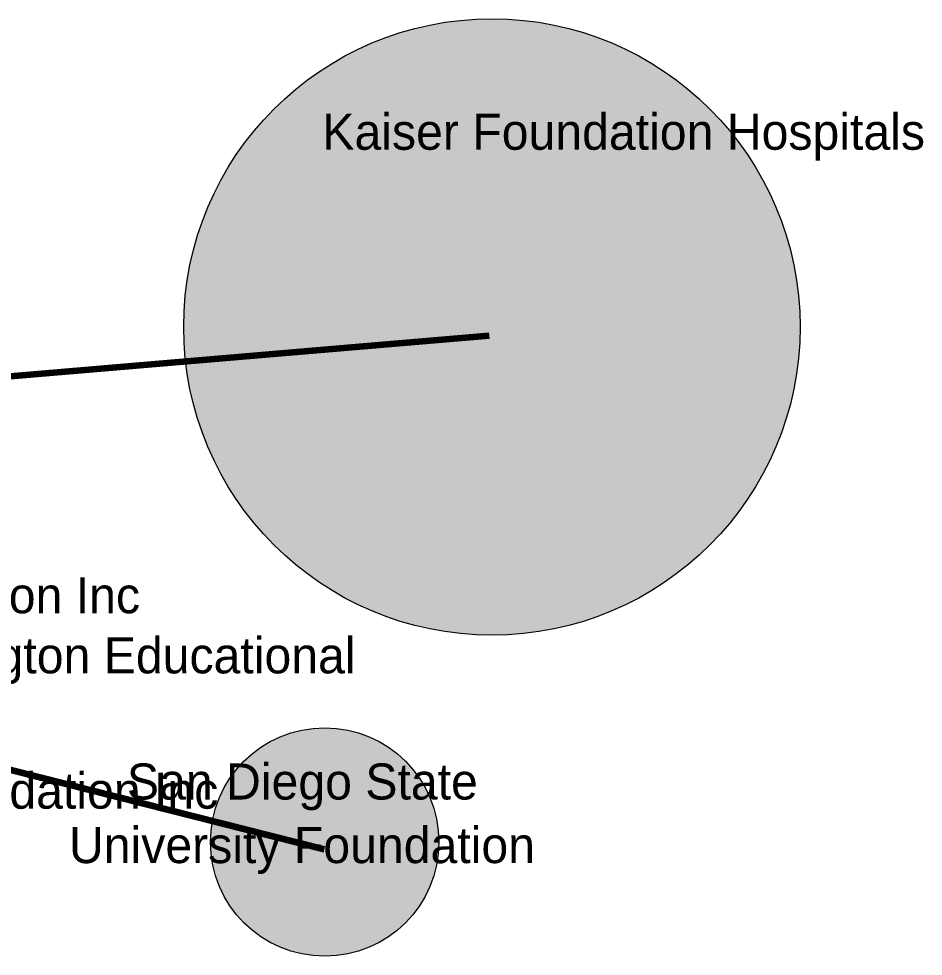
# Model space of a CAD drawing. Header units: millimetres. Extents: x -17.3 to 32.9, y -10.4 to 22.9.
# Drawn here: x 27.18 to 32.87, y -0.2 to 5.7 of the extents above; entities that cross this region are included whole.
import ezdxf

# ---------------------------------------------------------------- set-up
doc = ezdxf.new("R2010")
doc.units = ezdxf.units.MM
doc.header["$MEASUREMENT"] = 0
for name, color, linetype, true_color in [('links', 7, 'Continuous', 0x000000), ('node border', 7, 'Continuous', 0x000000), ('other_nodefills', 7, 'Continuous', 0x000000), ('text', 7, 'Continuous', 0x000000)]:
    doc.layers.add(name, color=color, linetype=linetype, true_color=true_color)

msp = doc.modelspace()

# ---------------------------------------------------------------- hatches: boundary and pattern name
at = {"layer": 'other_nodefills', "true_color": 0xb2b2b2}
for points in [[(32.0945, 3.758), (32.0939, 3.808), (32.092, 3.8577), (32.0889, 3.9071), (32.0845, 3.9562), (32.079, 4.0049), (32.0722, 4.0532), (32.0643, 4.1011), (32.0552, 4.1487), (32.0449, 4.1958), (32.0335, 4.2425), (32.021, 4.2887), (32.0074, 4.3345), (31.9927, 4.3798), (31.9769, 4.4246), (31.9601, 4.4689), (31.9422, 4.5127), (31.9233, 4.5559), (31.9034, 4.5986), (31.8825, 4.6407), (31.8606, 4.6822), (31.8377, 4.7231), (31.8139, 4.7634), (31.7892, 4.8031), (31.7635, 4.8421), (31.7369, 4.8805), (31.7095, 4.9182), (31.6811, 4.9551), (31.6519, 4.9914), (31.6218, 5.027), (31.591, 5.0618), (31.5593, 5.0959), (31.5268, 5.1292), (31.4935, 5.1617), (31.4594, 5.1934), (31.4246, 5.2243), (31.3891, 5.2544), (31.3528, 5.2836), (31.3158, 5.312), (31.2781, 5.3395), (31.2398, 5.3661), (31.2007, 5.3918), (31.1611, 5.4166), (31.1208, 5.4404), (31.0799, 5.4633), (31.0383, 5.4852), (30.9962, 5.5062), (30.9535, 5.5261), (30.9103, 5.545), (30.8665, 5.5629), (30.8222, 5.5798), (30.7774, 5.5956), (30.732, 5.6103), (30.6862, 5.6239), (30.64, 5.6364), (30.5933, 5.6478), (30.5461, 5.6581), (30.4985, 5.6672), (30.4505, 5.6752), (30.4022, 5.6819), (30.3534, 5.6875), (30.3043, 5.6919), (30.2548, 5.695), (30.2051, 5.6969), (30.155, 5.6975), (30.1049, 5.6969), (30.0552, 5.695), (30.0058, 5.6919), (29.9568, 5.6875), (29.9081, 5.6819), (29.8598, 5.6752), (29.8119, 5.6672), (29.7643, 5.6581), (29.7172, 5.6478), (29.6706, 5.6364), (29.6243, 5.6239), (29.5786, 5.6103), (29.5333, 5.5956), (29.4885, 5.5798), (29.4443, 5.5629), (29.4005, 5.545), (29.3573, 5.5261), (29.3147, 5.5062), (29.2726, 5.4852), (29.2311, 5.4633), (29.1902, 5.4404), (29.15, 5.4166), (29.1103, 5.3918), (29.0713, 5.3661), (29.033, 5.3395), (28.9953, 5.312), (28.9584, 5.2836), (28.9221, 5.2544), (28.8866, 5.2243), (28.8518, 5.1934), (28.8178, 5.1617), (28.7845, 5.1292), (28.752, 5.0959), (28.7203, 5.0618), (28.6895, 5.027), (28.6594, 4.9914), (28.6302, 4.9551), (28.6019, 4.9182), (28.5744, 4.8805), (28.5479, 4.8421), (28.5222, 4.8031), (28.4975, 4.7634), (28.4737, 4.7231), (28.4508, 4.6822), (28.4289, 4.6407), (28.408, 4.5986), (28.3881, 4.5559), (28.3692, 4.5127), (28.3513, 4.4689), (28.3345, 4.4246), (28.3187, 4.3798), (28.304, 4.3345), (28.2904, 4.2887), (28.2779, 4.2425), (28.2665, 4.1958), (28.2563, 4.1487), (28.2472, 4.1011), (28.2392, 4.0532), (28.2325, 4.0049), (28.2269, 3.9562), (28.2226, 3.9071), (28.2194, 3.8577), (28.2176, 3.808), (28.2169, 3.758), (28.2176, 3.7079), (28.2194, 3.6581), (28.2226, 3.6086), (28.2269, 3.5595), (28.2325, 3.5108), (28.2392, 3.4624), (28.2472, 3.4145), (28.2563, 3.3669), (28.2665, 3.3198), (28.2779, 3.2731), (28.2904, 3.2268), (28.304, 3.181), (28.3187, 3.1357), (28.3345, 3.0909), (28.3513, 3.0466), (28.3692, 3.0029), (28.3881, 2.9597), (28.408, 2.917), (28.4289, 2.8749), (28.4508, 2.8334), (28.4737, 2.7925), (28.4975, 2.7523), (28.5222, 2.7126), (28.5479, 2.6737), (28.5744, 2.6353), (28.6019, 2.5977), (28.6302, 2.5607), (28.6594, 2.5245), (28.6895, 2.489), (28.7203, 2.4542), (28.752, 2.4202), (28.7845, 2.3869), (28.8178, 2.3545), (28.8518, 2.3228), (28.8866, 2.292), (28.9221, 2.2619), (28.9584, 2.2328), (28.9953, 2.2045), (29.033, 2.177), (29.0713, 2.1505), (29.1103, 2.1248), (29.15, 2.1001), (29.1902, 2.0763), (29.2311, 2.0535), (29.2726, 2.0316), (29.3147, 2.0107), (29.3573, 1.9909), (29.4005, 1.972), (29.4443, 1.9541), (29.4885, 1.9373), (29.5333, 1.9216), (29.5786, 1.9069), (29.6243, 1.8933), (29.6706, 1.8808), (29.7172, 1.8695), (29.7643, 1.8592), (29.8119, 1.8501), (29.8598, 1.8422), (29.9081, 1.8355), (29.9568, 1.8299), (30.0058, 1.8256), (30.0552, 1.8224), (30.1049, 1.8206), (30.155, 1.8199), (30.2051, 1.8206), (30.2548, 1.8224), (30.3043, 1.8256), (30.3534, 1.8299), (30.4022, 1.8355), (30.4505, 1.8422), (30.4985, 1.8501), (30.5461, 1.8592), (30.5933, 1.8695), (30.64, 1.8808), (30.6862, 1.8933), (30.732, 1.9069), (30.7774, 1.9216), (30.8222, 1.9373), (30.8665, 1.9541), (30.9103, 1.972), (30.9535, 1.9909), (30.9962, 2.0107), (31.0383, 2.0316), (31.0799, 2.0535), (31.1208, 2.0763), (31.1611, 2.1001), (31.2007, 2.1248), (31.2398, 2.1505), (31.2781, 2.177), (31.3158, 2.2045), (31.3528, 2.2328), (31.3891, 2.2619), (31.4246, 2.292), (31.4594, 2.3228), (31.4935, 2.3545), (31.5268, 2.3869), (31.5593, 2.4202), (31.591, 2.4542), (31.6218, 2.489), (31.6519, 2.5245), (31.6811, 2.5607), (31.7095, 2.5977), (31.7369, 2.6353), (31.7635, 2.6737), (31.7892, 2.7126), (31.8139, 2.7523), (31.8377, 2.7925), (31.8606, 2.8334), (31.8825, 2.8749), (31.9034, 2.917), (31.9233, 2.9597), (31.9422, 3.0029), (31.9601, 3.0466), (31.9769, 3.0909), (31.9927, 3.1357), (32.0074, 3.181), (32.021, 3.2268), (32.0335, 3.2731), (32.0449, 3.3198), (32.0552, 3.3669), (32.0643, 3.4145), (32.0722, 3.4624), (32.079, 3.5108), (32.0845, 3.5595), (32.0889, 3.6086), (32.092, 3.6581), (32.0939, 3.7079)], [(29.8224, 0.5193), (29.8222, 0.5378), (29.8215, 0.5563), (29.8203, 0.5746), (29.8187, 0.5927), (29.8166, 0.6108), (29.8141, 0.6287), (29.8112, 0.6464), (29.8078, 0.6641), (29.804, 0.6815), (29.7998, 0.6988), (29.7951, 0.7159), (29.7901, 0.7329), (29.7847, 0.7497), (29.7788, 0.7663), (29.7726, 0.7827), (29.7659, 0.7989), (29.7589, 0.8149), (29.7516, 0.8307), (29.7438, 0.8463), (29.7357, 0.8617), (29.7272, 0.8768), (29.7184, 0.8917), (29.7092, 0.9064), (29.6997, 0.9209), (29.6899, 0.9351), (29.6797, 0.949), (29.6692, 0.9627), (29.6584, 0.9762), (29.6472, 0.9893), (29.6358, 1.0022), (29.624, 1.0149), (29.612, 1.0272), (29.5997, 1.0392), (29.5871, 1.051), (29.5742, 1.0624), (29.561, 1.0735), (29.5476, 1.0844), (29.5339, 1.0949), (29.5199, 1.105), (29.5057, 1.1149), (29.4913, 1.1244), (29.4766, 1.1336), (29.4616, 1.1424), (29.4465, 1.1509), (29.4311, 1.159), (29.4155, 1.1667), (29.3997, 1.1741), (29.3837, 1.1811), (29.3675, 1.1877), (29.3511, 1.194), (29.3345, 1.1998), (29.3177, 1.2053), (29.3008, 1.2103), (29.2836, 1.215), (29.2663, 1.2192), (29.2489, 1.223), (29.2313, 1.2263), (29.2135, 1.2293), (29.1956, 1.2318), (29.1776, 1.2339), (29.1594, 1.2355), (29.1411, 1.2366), (29.1227, 1.2373), (29.1041, 1.2376), (29.0856, 1.2373), (29.0671, 1.2366), (29.0488, 1.2355), (29.0306, 1.2339), (29.0126, 1.2318), (28.9947, 1.2293), (28.9769, 1.2263), (28.9593, 1.223), (28.9418, 1.2192), (28.9245, 1.215), (28.9074, 1.2103), (28.8904, 1.2053), (28.8736, 1.1998), (28.857, 1.194), (28.8406, 1.1877), (28.8244, 1.1811), (28.8083, 1.1741), (28.7925, 1.1667), (28.7769, 1.159), (28.7615, 1.1509), (28.7464, 1.1424), (28.7314, 1.1336), (28.7167, 1.1244), (28.7023, 1.1149), (28.688, 1.105), (28.6741, 1.0949), (28.6604, 1.0844), (28.6469, 1.0735), (28.6338, 1.0624), (28.6209, 1.051), (28.6082, 1.0392), (28.5959, 1.0272), (28.5838, 1.0149), (28.5721, 1.0022), (28.5606, 0.9893), (28.5495, 0.9762), (28.5387, 0.9627), (28.5282, 0.949), (28.518, 0.9351), (28.5081, 0.9209), (28.4986, 0.9064), (28.4894, 0.8917), (28.4806, 0.8768), (28.4721, 0.8617), (28.464, 0.8463), (28.4563, 0.8307), (28.4489, 0.8149), (28.4419, 0.7989), (28.4352, 0.7827), (28.429, 0.7663), (28.4231, 0.7497), (28.4177, 0.7329), (28.4126, 0.7159), (28.408, 0.6988), (28.4038, 0.6815), (28.4, 0.6641), (28.3966, 0.6464), (28.3937, 0.6287), (28.3912, 0.6108), (28.3891, 0.5927), (28.3875, 0.5746), (28.3863, 0.5563), (28.3856, 0.5378), (28.3854, 0.5193), (28.3856, 0.5008), (28.3863, 0.4823), (28.3875, 0.464), (28.3891, 0.4458), (28.3912, 0.4278), (28.3937, 0.4098), (28.3966, 0.3921), (28.4, 0.3745), (28.4038, 0.357), (28.408, 0.3397), (28.4126, 0.3225), (28.4177, 0.3056), (28.4231, 0.2888), (28.429, 0.2722), (28.4352, 0.2558), (28.4419, 0.2396), (28.4489, 0.2235), (28.4563, 0.2077), (28.464, 0.1921), (28.4721, 0.1767), (28.4806, 0.1616), (28.4894, 0.1466), (28.4986, 0.1319), (28.5081, 0.1175), (28.518, 0.1033), (28.5282, 0.0893), (28.5387, 0.0756), (28.5495, 0.0622), (28.5606, 0.049), (28.5721, 0.0361), (28.5838, 0.0235), (28.5959, 0.0111), (28.6082, -0.0009), (28.6209, -0.0126), (28.6338, -0.0241), (28.6469, -0.0352), (28.6604, -0.046), (28.6741, -0.0566), (28.688, -0.0667), (28.7023, -0.0766), (28.7167, -0.0861), (28.7314, -0.0953), (28.7464, -0.1041), (28.7615, -0.1126), (28.7769, -0.1207), (28.7925, -0.1284), (28.8083, -0.1358), (28.8244, -0.1428), (28.8406, -0.1495), (28.857, -0.1557), (28.8736, -0.1615), (28.8904, -0.167), (28.9074, -0.172), (28.9245, -0.1767), (28.9418, -0.1809), (28.9593, -0.1847), (28.9769, -0.1881), (28.9947, -0.191), (29.0126, -0.1935), (29.0306, -0.1956), (29.0488, -0.1972), (29.0671, -0.1983), (29.0856, -0.199), (29.1041, -0.1993), (29.1227, -0.199), (29.1411, -0.1983), (29.1594, -0.1972), (29.1776, -0.1956), (29.1956, -0.1935), (29.2135, -0.191), (29.2313, -0.1881), (29.2489, -0.1847), (29.2663, -0.1809), (29.2836, -0.1767), (29.3008, -0.172), (29.3177, -0.167), (29.3345, -0.1615), (29.3511, -0.1557), (29.3675, -0.1495), (29.3837, -0.1428), (29.3997, -0.1358), (29.4155, -0.1284), (29.4311, -0.1207), (29.4465, -0.1126), (29.4616, -0.1041), (29.4766, -0.0953), (29.4913, -0.0861), (29.5057, -0.0766), (29.5199, -0.0667), (29.5339, -0.0566), (29.5476, -0.046), (29.561, -0.0352), (29.5742, -0.0241), (29.5871, -0.0126), (29.5997, -0.0009), (29.612, 0.0111), (29.624, 0.0235), (29.6358, 0.0361), (29.6472, 0.049), (29.6584, 0.0622), (29.6692, 0.0756), (29.6797, 0.0893), (29.6899, 0.1033), (29.6997, 0.1175), (29.7092, 0.1319), (29.7184, 0.1466), (29.7272, 0.1616), (29.7357, 0.1767), (29.7438, 0.1921), (29.7516, 0.2077), (29.7589, 0.2235), (29.7659, 0.2396), (29.7726, 0.2558), (29.7788, 0.2722), (29.7847, 0.2888), (29.7901, 0.3056), (29.7951, 0.3225), (29.7998, 0.3397), (29.804, 0.357), (29.8078, 0.3745), (29.8112, 0.3921), (29.8141, 0.4098), (29.8166, 0.4278), (29.8187, 0.4458), (29.8203, 0.464), (29.8215, 0.4823), (29.8222, 0.5008)]]:
    msp.add_hatch(color=253, dxfattribs=at).paths.add_polyline_path(points, flags=0)

# ---------------------------------------------------------------- linework, layer by layer
at = {"layer": 'links', "color": 18, "lineweight": 140, "true_color": 0x000000}
for p, q in [((30.1385, 3.7035), (19.7206, 2.8174)), ((29.101, 0.4722), (19.7198, 2.8452))]:
    msp.add_line(p, q, dxfattribs=at)
at = {"layer": 'node border', "color": 7, "lineweight": 5, "true_color": 0xffffff}
for centre, radius in [((30.1557, 3.7587), 1.9388), ((29.1039, 0.5191), 0.7185)]:
    msp.add_circle(centre, radius, dxfattribs=at)
at = {"layer": 'other_nodefills', "lineweight": 0}
for centre, radius in [((30.1557, 3.7587), 1.9388), ((29.1039, 0.5191), 0.7185)]:
    msp.add_circle(centre, radius, dxfattribs=at)

# ---------------------------------------------------------------- texts
at = {"layer": 'text', "color": 254, "true_color": 0xe6e7e8, "char_height": 0.226667, "attachment_point": 7, "line_spacing_factor": 0.963855}
for s, insert, width in [('\\fCentury Gothic;Kaiser Foundation Hospitals', (29.089, 4.8052), 4.292043), ('\\fCentury Gothic;Androcles Foundation Inc', (24.505, 1.9547), 4.100473), ('\\fCentury Gothic;Greater Washington Educational', (24.9174, 1.5116), 5.169462), ('\\fCentury Gothic;San Diego State', (27.8598, 0.718), 2.642495), ('\\fCentury Gothic;Pataphysical Broadcasting Foundation Inc', (22.7732, 0.6604), 6.612817), ('\\fCentury Gothic;University Foundation', (27.4953, 0.318), 3.385376)]:
    msp.add_mtext(s, dxfattribs=dict(at, insert=insert, width=width))

doc.saveas('drawing.dxf')
